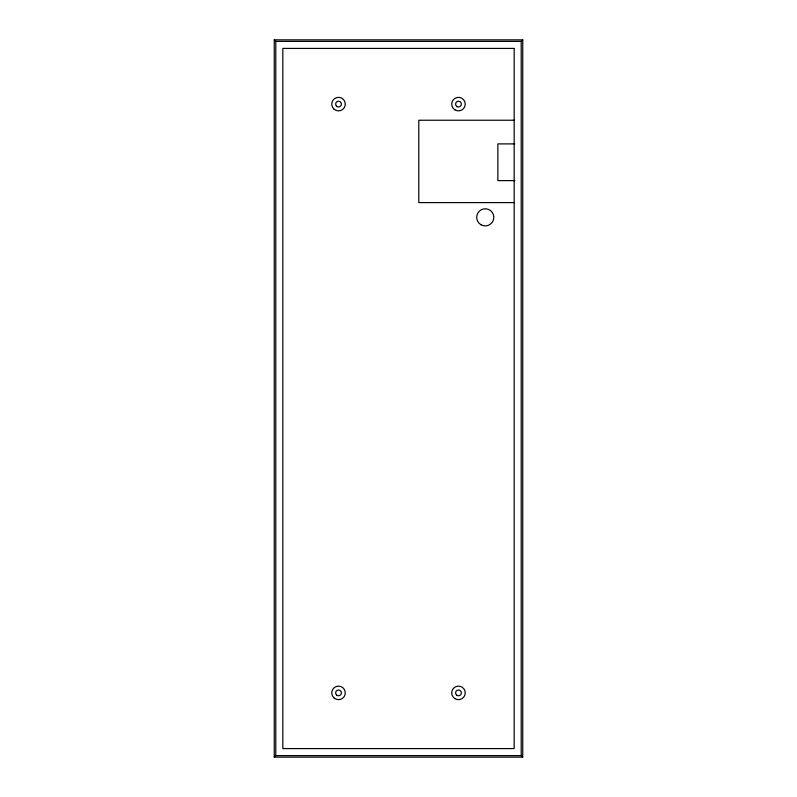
<?xml version="1.0" encoding="UTF-8"?>
<svg xmlns="http://www.w3.org/2000/svg" width="797" height="797" viewBox="0 0 797 797"><rect width="100%" height="100%" fill="white"/><g stroke="black" fill="none" stroke-linecap="round" stroke-linejoin="round"><path stroke-width="1.2" d="M522.742 757.15L521.208 755.616L521.208 41.384L522.742 39.85L274.258 39.85L274.258 757.15L522.742 757.15L522.742 39.85M274.258 757.15L275.792 755.616L275.792 41.384L274.258 39.85M275.792 41.384L521.208 41.384M514.175 120.237L418.794 120.237L418.794 202.597L514.175 202.597M514.892 143.898L497.866 143.898L497.866 180.62L514.892 180.62M275.792 755.616L521.208 755.616M514.175 48.418L282.825 48.418L282.825 748.582L514.175 748.582L514.175 48.418M454.928 109.866A6.765 6.765 0 0 0 465.239 104.307A6.765 6.765 0 0 0 455.266 98.161A6.765 6.765 0 0 0 454.928 109.866M333.833 108.99A6.765 6.765 0 0 0 345.091 105.732A6.765 6.765 0 0 0 336.633 97.613A6.765 6.765 0 0 0 333.833 108.99M454.868 698.61A6.765 6.765 0 0 0 465.239 693.151A6.765 6.765 0 0 0 455.326 686.904A6.765 6.765 0 0 0 454.868 698.61M334.043 697.953A6.765 6.765 0 0 0 345.151 694.227A6.765 6.765 0 0 0 336.374 686.476A6.765 6.765 0 0 0 334.043 697.953M480.86 224.694A8.568 8.568 0 0 0 493.821 217.461A8.568 8.568 0 0 0 481.079 209.86A8.568 8.568 0 0 0 480.86 224.694M456.97 106.559A2.879 2.879 0 0 0 461.353 104.198A2.879 2.879 0 0 0 457.119 101.578A2.879 2.879 0 0 0 456.97 106.559M336.533 106.19A2.879 2.879 0 0 0 341.315 104.796A2.879 2.879 0 0 0 337.719 101.349A2.879 2.879 0 0 0 336.533 106.19M456.94 695.323A2.879 2.879 0 0 0 461.353 693.001A2.879 2.879 0 0 0 457.139 690.341A2.879 2.879 0 0 0 456.94 695.323M336.613 695.044A2.879 2.879 0 0 0 341.335 693.46A2.879 2.879 0 0 0 337.609 690.162A2.879 2.879 0 0 0 336.613 695.044"/></g></svg>
